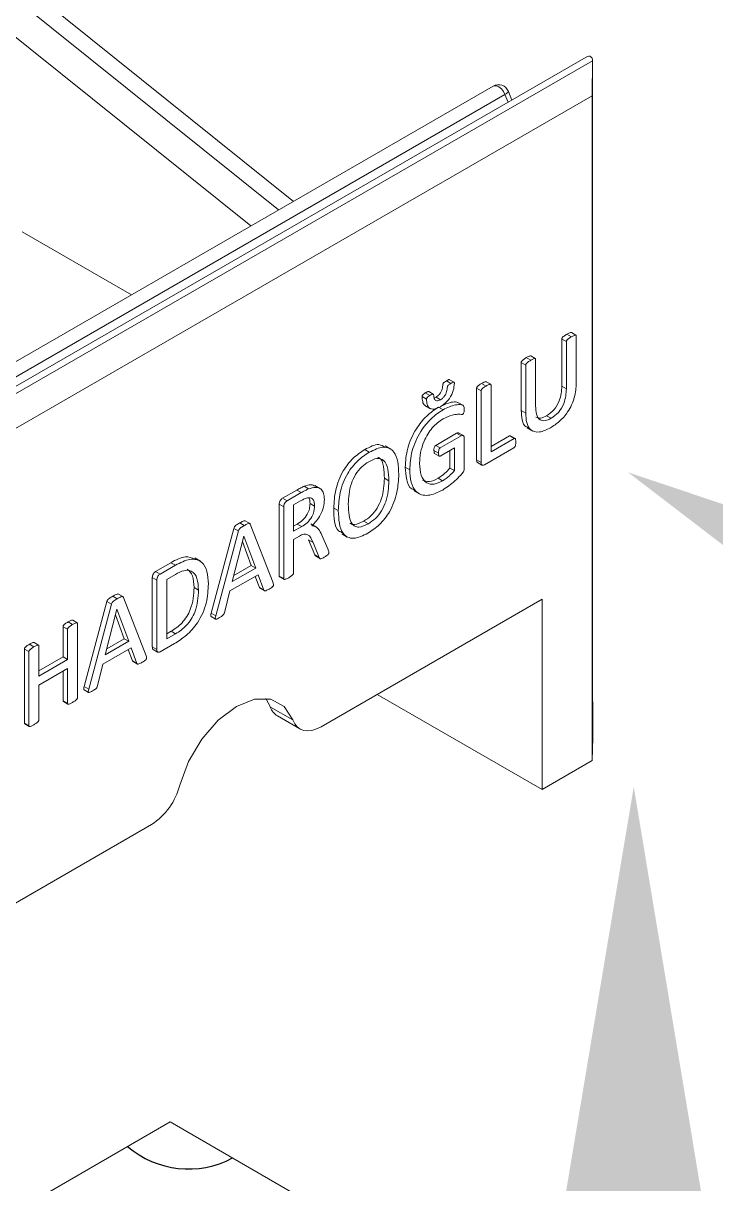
# Model space of a CAD drawing. Header units: millimetres. Extents: x 221 to 2771, y 196 to 840.
# Drawn here: x 2684.79 to 2697.86, y 678.64 to 700.56 of the extents above; entities that cross this region are included whole.
import ezdxf

# ---------------------------------------------------------------- set-up
doc = ezdxf.new("R2010")
doc.units = ezdxf.units.MM

# ---------------------------------------------------------------- blocks, each defined once
blk = doc.blocks.new('Yön Görseli')
at = {"color": 32, "const_width": 0.5}
blk.add_lwpolyline([(1544.066, -90.161), (1544.066, -99.975)], dxfattribs=at)
at = {"color": 32}
blk.add_solid([(1545.732, -99.975), (1542.399, -99.975), (1544.066, -109.975)], dxfattribs=at)

msp = doc.modelspace()

# ---------------------------------------------------------------- linework, layer by layer
at = {"color": 7, "linetype": 'Continuous', "lineweight": 15}
for p, q in [((2689.895, 697.195), (2680.952, 704.376)), ((2695.42, 699.92), (2681.41, 691.832)), ((2695.54, 699.848), (2681.532, 691.762)), ((2695.54, 699.848), (2695.53, 699.188)), ((2695.54, 687.612), (2695.54, 699.848)), ((2693.664, 699.371), (2681.106, 692.121)), ((2693.886, 699.212), (2681.327, 691.962)), ((2695.53, 699.188), (2682.099, 691.435)), ((2694.015, 699.109), (2693.95, 699.272)), ((2695.53, 686.632), (2695.53, 699.188)), ((2684.77, 696.619), (2686.833, 695.428)), ((2695.139, 694.637), (2695.054, 694.686)), ((2695.226, 694.668), (2695.141, 694.717)), ((2694.96, 693.706), (2694.96, 694.595)), ((2695.045, 694.546), (2694.96, 694.595)), ((2695.045, 693.657), (2695.045, 694.546)), ((2695.232, 694.654), (2695.232, 693.761)), ((2694.371, 694.194), (2694.287, 694.243)), ((2694.458, 694.226), (2694.373, 694.275)), ((2694.192, 693.244), (2694.192, 694.152)), ((2694.277, 694.103), (2694.192, 694.152)), ((2694.277, 693.195), (2694.277, 694.103)), ((2694.464, 694.211), (2694.464, 693.332)), ((2692.865, 693.756), (2692.78, 693.805)), ((2692.924, 693.778), (2692.839, 693.827)), ((2692.532, 693.553), (2692.447, 693.602)), ((2693.35, 692.311), (2693.35, 693.666)), ((2693.435, 693.617), (2693.35, 693.666)), ((2693.435, 692.263), (2693.435, 693.617)), ((2693.529, 693.707), (2693.444, 693.756)), ((2693.616, 693.74), (2693.531, 693.789)), ((2693.622, 693.725), (2693.622, 692.464)), ((2695.045, 693.657), (2694.96, 693.706)), ((2692.406, 693.461), (2692.321, 693.51)), ((2692.467, 693.527), (2692.382, 693.576)), ((2692.548, 693.482), (2692.584, 693.497)), ((2692.668, 693.449), (2692.584, 693.497)), ((2693.103, 693.337), (2692.997, 693.398)), ((2692.375, 693.34), (2692.481, 693.279)), ((2692.716, 693.26), (2692.631, 693.309)), ((2694.277, 693.195), (2694.192, 693.244)), ((2694.755, 693.097), (2694.67, 693.146)), ((2692.578, 692.586), (2692.973, 692.815)), ((2692.663, 692.537), (2693.058, 692.766)), ((2693.058, 692.766), (2692.973, 692.815)), ((2693.1, 692.77), (2693.015, 692.819)), ((2693.117, 692.72), (2693.117, 692.163)), ((2693.622, 692.562), (2693.972, 692.765)), ((2693.622, 692.464), (2694.057, 692.716)), ((2694.057, 692.716), (2693.972, 692.765)), ((2694.075, 692.717), (2693.99, 692.766)), ((2694.306, 692.918), (2694.412, 692.857)), ((2691.324, 692.456), (2691.239, 692.505)), ((2691.731, 692.517), (2691.625, 692.578)), ((2692.63, 692.442), (2692.545, 692.491)), ((2692.663, 692.537), (2692.578, 692.586)), ((2692.93, 692.54), (2692.661, 692.385)), ((2692.845, 692.158), (2692.845, 692.491)), ((2692.93, 692.109), (2692.93, 692.54)), ((2694.056, 692.542), (2693.498, 692.22)), ((2692.558, 692.433), (2692.643, 692.384)), ((2693.435, 692.263), (2693.35, 692.311)), ((2693.366, 692.264), (2693.45, 692.215)), ((2692.087, 692.127), (2692.002, 692.176)), ((2692.93, 692.109), (2692.845, 692.158)), ((2690.404, 691.767), (2690.298, 691.828)), ((2691.694, 691.916), (2691.609, 691.965)), ((2692.708, 691.915), (2692.623, 691.964)), ((2689.688, 691.588), (2689.956, 691.743)), ((2689.773, 691.539), (2690.041, 691.694)), ((2690.041, 691.694), (2689.956, 691.743)), ((2690.178, 691.764), (2690.093, 691.813)), ((2692.166, 691.731), (2692.272, 691.67)), ((2689.625, 690.118), (2689.625, 691.473)), ((2689.71, 691.424), (2689.625, 691.473)), ((2689.773, 691.539), (2689.688, 691.588)), ((2689.71, 690.069), (2689.71, 691.424)), ((2690.029, 691.536), (2689.897, 691.46)), ((2689.897, 691.46), (2689.897, 690.963)), ((2690.29, 691.439), (2690.206, 691.488)), ((2690.74, 691.354), (2690.655, 691.403)), ((2688.34, 689.416), (2688.768, 691.018)), ((2688.425, 689.368), (2688.853, 690.969)), ((2688.853, 690.969), (2688.768, 691.018)), ((2688.963, 691.071), (2688.878, 691.12)), ((2689.069, 691.112), (2688.984, 691.161)), ((2689.079, 691.098), (2689.508, 689.992)), ((2689.897, 691.061), (2689.965, 691.1)), ((2689.897, 690.963), (2690.05, 691.051)), ((2690.05, 691.051), (2689.965, 691.1)), ((2690.328, 691.042), (2690.222, 691.104)), ((2691.307, 691.106), (2691.222, 691.155)), ((2688.957, 690.874), (2688.737, 690.012)), ((2689.096, 690.317), (2688.93, 690.768)), ((2688.958, 690.874), (2688.957, 690.874)), ((2689.181, 690.268), (2688.958, 690.874)), ((2690.006, 690.874), (2689.897, 690.811)), ((2689.897, 690.811), (2689.897, 690.178)), ((2690.295, 690.516), (2690.178, 690.799)), ((2690.263, 690.75), (2690.178, 690.799)), ((2690.38, 690.467), (2690.263, 690.75)), ((2690.428, 690.893), (2690.542, 690.634)), ((2690.804, 690.915), (2690.91, 690.854)), ((2690.38, 690.467), (2690.295, 690.516)), ((2687.292, 690.205), (2687.579, 690.37)), ((2687.377, 690.156), (2687.664, 690.321)), ((2687.664, 690.321), (2687.579, 690.37)), ((2688.136, 690.398), (2688.03, 690.459)), ((2688.766, 690.126), (2689.096, 690.317)), ((2689.181, 690.268), (2689.096, 690.317)), ((2690.308, 690.496), (2690.393, 690.447)), ((2687.229, 688.778), (2687.229, 690.09)), ((2687.314, 690.041), (2687.229, 690.09)), ((2687.377, 690.156), (2687.292, 690.205)), ((2687.665, 690.149), (2687.502, 690.055)), ((2689.225, 690.142), (2688.694, 689.836)), ((2688.737, 690.012), (2689.181, 690.268)), ((2689.25, 689.9), (2689.171, 690.111)), ((2689.335, 689.851), (2689.225, 690.142)), ((2689.71, 690.069), (2689.625, 690.118)), ((2689.631, 690.104), (2689.716, 690.055)), ((2687.314, 688.729), (2687.314, 690.041)), ((2687.502, 690.055), (2687.502, 688.931)), ((2688.1, 689.852), (2688.016, 689.901)), ((2689.261, 689.888), (2689.25, 689.9)), ((2689.335, 689.851), (2689.25, 689.9)), ((2689.26, 689.887), (2689.345, 689.838)), ((2685.944, 688.033), (2686.372, 689.635)), ((2686.457, 689.586), (2686.372, 689.635)), ((2686.567, 689.688), (2686.482, 689.737)), ((2686.673, 689.729), (2686.588, 689.778)), ((2686.683, 689.715), (2687.112, 688.608)), ((2688.694, 689.836), (2688.589, 689.426)), ((2690.415, 687.272), (2694.585, 689.679)), ((2694.585, 689.679), (2694.585, 686.086)), ((2686.029, 687.984), (2686.457, 689.586)), ((2686.561, 689.49), (2686.341, 688.628)), ((2686.562, 689.491), (2686.561, 689.49)), ((2686.785, 688.885), (2686.562, 689.491)), ((2688.425, 689.368), (2688.34, 689.416)), ((2685.724, 689.202), (2685.639, 689.251)), ((2685.811, 689.234), (2685.726, 689.283)), ((2685.817, 689.219), (2685.817, 687.822)), ((2686.7, 688.934), (2686.534, 689.385)), ((2688.338, 689.353), (2688.423, 689.304)), ((2685.545, 688.591), (2685.545, 689.161)), ((2685.63, 689.112), (2685.545, 689.161)), ((2685.63, 688.542), (2685.63, 689.112)), ((2687.502, 689.029), (2687.582, 689.075)), ((2687.502, 688.931), (2687.667, 689.026)), ((2687.667, 689.026), (2687.582, 689.075)), ((2684.993, 688.78), (2684.909, 688.829)), ((2685.081, 688.813), (2684.996, 688.862)), ((2685.087, 688.799), (2685.087, 688.229)), ((2686.829, 688.759), (2686.298, 688.453)), ((2686.341, 688.628), (2686.785, 688.885)), ((2686.37, 688.743), (2686.7, 688.934)), ((2686.785, 688.885), (2686.7, 688.934)), ((2686.939, 688.468), (2686.829, 688.759)), ((2687.314, 688.729), (2687.229, 688.778)), ((2687.645, 688.841), (2687.377, 688.686)), ((2684.815, 687.341), (2684.815, 688.739)), ((2684.9, 688.69), (2684.815, 688.739)), ((2684.9, 687.292), (2684.9, 688.69)), ((2685.087, 688.327), (2685.545, 688.591)), ((2685.087, 688.229), (2685.63, 688.542)), ((2685.63, 688.542), (2685.545, 688.591)), ((2686.854, 688.517), (2686.775, 688.728)), ((2687.245, 688.73), (2687.33, 688.681)), ((2685.63, 688.369), (2685.087, 688.056)), ((2685.545, 687.763), (2685.545, 688.32)), ((2685.63, 687.714), (2685.63, 688.369)), ((2686.298, 688.453), (2686.194, 688.043)), ((2686.865, 688.505), (2686.854, 688.517)), ((2686.939, 688.468), (2686.854, 688.517)), ((2686.865, 688.504), (2686.949, 688.455)), ((2685.087, 688.056), (2685.087, 687.401)), ((2685.942, 687.97), (2686.027, 687.921)), ((2686.029, 687.984), (2685.944, 688.033)), ((2691.473, 687.883), (2694.585, 686.086)), ((2685.63, 687.714), (2685.545, 687.763)), ((2685.551, 687.749), (2685.636, 687.7)), ((2689.374, 687.807), (2689.457, 687.644)), ((2695.54, 687.612), (2695.543, 687.719)), ((2695.543, 687.066), (2695.543, 687.719)), ((2689.457, 687.644), (2689.881, 687.399)), ((2689.59, 687.477), (2690.015, 687.232)), ((2684.9, 687.292), (2684.815, 687.341)), ((2684.821, 687.327), (2684.906, 687.278)), ((2695.543, 687.066), (2695.53, 686.632)), ((2694.585, 686.086), (2695.53, 686.632)), ((2683.045, 683.017), (2687.215, 685.424))]:
    msp.add_line(p, q, dxfattribs=at)
at = {"color": 8, "linetype": 'Continuous', "lineweight": 15}
for p, q in [((2680.669, 704.212), (2689.612, 697.032)), ((2689.088, 696.73), (2680.359, 703.738)), ((2693.943, 699.067), (2693.886, 699.212))]:
    msp.add_line(p, q, dxfattribs=at)
at = {"color": 21, "linetype": 'Continuous', "lineweight": 15}
for p, q in [((2675.743, 672.981), (2687.566, 679.806)), ((2687.566, 679.806), (2694.213, 675.969))]:
    msp.add_line(p, q, dxfattribs=at)
at = {"color": 8, "linetype": 'Continuous', "lineweight": 15, "flags": 128}
for points in [[(2693.886, 699.212), (2693.856, 699.269), (2693.817, 699.319), (2693.772, 699.357), (2693.727, 699.377), (2693.685, 699.379), (2693.664, 699.371)], [(2693.886, 699.212), (2693.911, 699.228), (2693.93, 699.242), (2693.944, 699.255), (2693.95, 699.266), (2693.95, 699.272)]]:
    msp.add_lwpolyline(points, dxfattribs=at)
at = {"color": 7, "linetype": 'Continuous', "lineweight": 15, "flags": 128}
for points in [[(2687.748, 686.168), (2687.912, 686.615), (2688.161, 687.038), (2688.472, 687.395), (2688.815, 687.654), (2689.157, 687.791), (2689.468, 687.792), (2689.717, 687.657), (2689.881, 687.399)], [(2695.543, 687.719), (2695.542, 687.742), (2695.54, 687.753)], [(2689.881, 687.399), (2689.916, 687.328), (2689.963, 687.27), (2690.021, 687.228), (2690.088, 687.203), (2690.163, 687.195), (2690.243, 687.203), (2690.328, 687.229), (2690.415, 687.272)]]:
    msp.add_lwpolyline(points, dxfattribs=at)
at = {"color": 7, "linetype": 'Continuous', "lineweight": 15}
for centre, radius, start, end in [((2693.764, 699.198), 0.2, 21.7865, 119.9973), ((2689.752, 687.743), 0.312, 198.5043, 238.6481), ((2695.408, 687.07), 0.135, 358.2679, 358.9961), ((2686.535, 686.475), 1.251, 302.8994, 345.7855)]:
    msp.add_arc(centre, radius, start, end, dxfattribs=at)
at = {"color": 7, "linetype": 'Continuous'}
msp.add_arc((2687.912, 680.682), 1.764, 229.378, 298.1165, dxfattribs=at)
at = {"color": 7, "linetype": 'Continuous', "lineweight": 15}
msp.add_ellipse((2695.42, 699.781), major_axis=(0.085, 0.147), ratio=0.577335, start_param=5.480374, end_param=7.068543, dxfattribs=at)
for points, knots in [([(2694.96, 694.595), (2694.96, 694.601), (2694.961, 694.61), (2694.968, 694.621), (2694.98, 694.635), (2695.009, 694.658), (2695.036, 694.675), (2695.054, 694.686)], [0, 0, 0, 0, 0.124164, 0.186805, 0.249521, 0.499632, 1, 1, 1, 1]), ([(2695.054, 694.686), (2695.071, 694.695), (2695.098, 694.708), (2695.129, 694.721), (2695.138, 694.717), (2695.141, 694.716)], [0, 0, 0, 0, 0.592192, 0.88816, 1, 1, 1, 1]), ([(2695.045, 694.546), (2695.045, 694.552), (2695.046, 694.561), (2695.053, 694.572), (2695.065, 694.586), (2695.094, 694.609), (2695.121, 694.626), (2695.139, 694.637)], [0, 0, 0, 0, 0.124164, 0.186805, 0.249521, 0.499632, 1, 1, 1, 1]), ([(2695.139, 694.637), (2695.157, 694.646), (2695.183, 694.66), (2695.214, 694.671), (2695.227, 694.669), (2695.231, 694.662), (2695.232, 694.657), (2695.232, 694.654)], [0, 0, 0, 0, 0.500346, 0.750412, 0.874799, 0.937269, 1, 1, 1, 1]), ([(2694.192, 694.152), (2694.193, 694.158), (2694.194, 694.167), (2694.201, 694.178), (2694.213, 694.192), (2694.242, 694.215), (2694.269, 694.232), (2694.287, 694.243)], [0, 0, 0, 0, 0.1241704, 0.1868025, 0.2495166, 0.4996572, 1, 1, 1, 1]), ([(2694.287, 694.243), (2694.304, 694.252), (2694.331, 694.267), (2694.359, 694.276), (2694.371, 694.277), (2694.373, 694.275), (2694.373, 694.275)], [0, 0, 0, 0, 0.597222, 0.895756, 0.97036, 1, 1, 1, 1]), ([(2694.277, 694.103), (2694.278, 694.109), (2694.279, 694.118), (2694.286, 694.129), (2694.298, 694.143), (2694.327, 694.166), (2694.354, 694.183), (2694.371, 694.194)], [0, 0, 0, 0, 0.1241704, 0.1868025, 0.2495166, 0.4996572, 1, 1, 1, 1]), ([(2694.371, 694.194), (2694.389, 694.203), (2694.416, 694.218), (2694.445, 694.228), (2694.456, 694.227), (2694.463, 694.223), (2694.464, 694.216), (2694.464, 694.211)], [0, 0, 0, 0, 0.500443, 0.7505996, 0.813114, 0.8758628, 1, 1, 1, 1]), ([(2692.584, 693.497), (2692.596, 693.505), (2692.62, 693.521), (2692.655, 693.558), (2692.683, 693.603), (2692.708, 693.667), (2692.708, 693.714), (2692.718, 693.754), (2692.728, 693.77), (2692.749, 693.787), (2692.768, 693.798), (2692.78, 693.805)], [0, 0, 0, 0, 0.125117, 0.250017, 0.375001, 0.49983, 0.749771, 0.781101, 0.812287, 0.874722, 1, 1, 1, 1]), ([(2692.78, 693.805), (2692.792, 693.812), (2692.811, 693.822), (2692.834, 693.831), (2692.838, 693.827), (2692.838, 693.826)], [0, 0, 0, 0, 0.63976, 0.959385, 1, 1, 1, 1]), ([(2692.382, 693.576), (2692.395, 693.583), (2692.414, 693.594), (2692.435, 693.602), (2692.445, 693.604), (2692.447, 693.602), (2692.447, 693.601)], [0, 0, 0, 0, 0.567629, 0.850945, 0.99225, 1, 1, 1, 1]), ([(2692.93, 693.763), (2692.926, 693.716), (2692.92, 693.623), (2692.849, 693.478), (2692.757, 693.376), (2692.696, 693.337), (2692.666, 693.317)], [0, 0, 0, 0, 0.280254, 0.558749, 0.779034, 1, 1, 1, 1]), ([(2692.668, 693.449), (2692.681, 693.456), (2692.705, 693.472), (2692.74, 693.509), (2692.768, 693.554), (2692.793, 693.618), (2692.792, 693.665), (2692.803, 693.705), (2692.812, 693.721), (2692.834, 693.738), (2692.852, 693.749), (2692.865, 693.756)], [0, 0, 0, 0, 0.125117, 0.250017, 0.375001, 0.49983, 0.749771, 0.781101, 0.812287, 0.874722, 1, 1, 1, 1]), ([(2692.865, 693.756), (2692.878, 693.764), (2692.897, 693.775), (2692.92, 693.781), (2692.929, 693.774), (2692.929, 693.767), (2692.93, 693.763)], [0, 0, 0, 0, 0.500176, 0.750064, 0.873217, 1, 1, 1, 1]), ([(2693.35, 693.666), (2693.351, 693.672), (2693.352, 693.68), (2693.358, 693.691), (2693.37, 693.706), (2693.399, 693.729), (2693.426, 693.745), (2693.444, 693.756)], [0, 0, 0, 0, 0.124186, 0.186818, 0.249532, 0.499622, 1, 1, 1, 1]), ([(2693.435, 693.617), (2693.436, 693.623), (2693.437, 693.631), (2693.443, 693.642), (2693.455, 693.657), (2693.484, 693.68), (2693.511, 693.696), (2693.529, 693.707)], [0, 0, 0, 0, 0.124186, 0.186818, 0.249532, 0.499622, 1, 1, 1, 1]), ([(2693.444, 693.756), (2693.462, 693.766), (2693.488, 693.78), (2693.517, 693.79), (2693.528, 693.791), (2693.53, 693.789), (2693.531, 693.789)], [0, 0, 0, 0, 0.596689, 0.895124, 0.96962, 1, 1, 1, 1]), ([(2693.529, 693.707), (2693.546, 693.717), (2693.573, 693.731), (2693.602, 693.741), (2693.614, 693.741), (2693.62, 693.737), (2693.621, 693.73), (2693.622, 693.725)], [0, 0, 0, 0, 0.500388, 0.750658, 0.813131, 0.875891, 1, 1, 1, 1]), ([(2694.67, 693.146), (2694.718, 693.178), (2694.814, 693.243), (2694.945, 693.466), (2694.954, 693.615), (2694.96, 693.706)], [0, 0, 0, 0, 0.280855, 0.56001, 1, 1, 1, 1]), ([(2695.232, 693.761), (2695.226, 693.673), (2695.214, 693.498), (2695.09, 693.225), (2694.916, 693.029), (2694.802, 692.955), (2694.744, 692.918)], [0, 0, 0, 0, 0.280284, 0.558975, 0.779112, 1, 1, 1, 1]), ([(2694.755, 693.097), (2694.803, 693.129), (2694.899, 693.194), (2695.029, 693.417), (2695.039, 693.566), (2695.045, 693.657)], [0, 0, 0, 0, 0.280855, 0.56001, 1, 1, 1, 1]), ([(2692.321, 693.51), (2692.321, 693.513), (2692.322, 693.521), (2692.327, 693.534), (2692.336, 693.544), (2692.354, 693.559), (2692.37, 693.568), (2692.382, 693.576)], [0, 0, 0, 0, 0.12644, 0.249808, 0.37606, 0.500882, 1, 1, 1, 1]), ([(2692.388, 693.339), (2692.383, 693.34), (2692.352, 693.345), (2692.328, 693.411), (2692.323, 693.477), (2692.321, 693.51)], [0, 0, 0, 0, 0.0906006, 0.544347, 1, 1, 1, 1]), ([(2692.406, 693.461), (2692.406, 693.464), (2692.407, 693.472), (2692.412, 693.485), (2692.421, 693.495), (2692.439, 693.51), (2692.455, 693.519), (2692.467, 693.527)], [0, 0, 0, 0, 0.12644, 0.249808, 0.37606, 0.500882, 1, 1, 1, 1]), ([(2692.666, 693.317), (2692.627, 693.298), (2692.549, 693.26), (2692.456, 693.279), (2692.411, 693.358), (2692.407, 693.426), (2692.406, 693.461)], [0, 0, 0, 0, 0.280403, 0.559231, 0.779153, 1, 1, 1, 1]), ([(2692.467, 693.527), (2692.48, 693.534), (2692.499, 693.545), (2692.52, 693.554), (2692.532, 693.554), (2692.541, 693.537), (2692.54, 693.504), (2692.551, 693.468), (2692.567, 693.44), (2692.596, 693.426), (2692.631, 693.429), (2692.656, 693.442), (2692.668, 693.449)], [0, 0, 0, 0, 0.125176, 0.187654, 0.218816, 0.249845, 0.389961, 0.500074, 0.62512, 0.750099, 0.874865, 1, 1, 1, 1]), ([(2692.679, 693.327), (2692.743, 693.355), (2692.846, 693.402), (2692.958, 693.414), (2692.996, 693.393), (2693.005, 693.388)], [0, 0, 0, 0, 0.547693, 0.892215, 1, 1, 1, 1]), ([(2692.716, 693.26), (2692.797, 693.298), (2692.919, 693.355), (2693.045, 693.359), (2693.114, 693.341), (2693.116, 693.293), (2693.117, 693.269)], [0, 0, 0, 0, 0.500425, 0.751018, 0.875568, 1, 1, 1, 1]), ([(2692.002, 692.176), (2692.01, 692.292), (2692.026, 692.524), (2692.185, 692.882), (2692.404, 693.156), (2692.555, 693.258), (2692.631, 693.309)], [0, 0, 0, 0, 0.280314, 0.559415, 0.779536, 1, 1, 1, 1]), ([(2692.087, 692.127), (2692.095, 692.243), (2692.111, 692.475), (2692.269, 692.833), (2692.488, 693.107), (2692.64, 693.209), (2692.716, 693.26)], [0, 0, 0, 0, 0.280314, 0.559415, 0.779536, 1, 1, 1, 1]), ([(2693.087, 693.171), (2693.055, 693.173), (2692.99, 693.175), (2692.869, 693.162), (2692.775, 693.116), (2692.717, 693.087)], [0, 0, 0, 0, 0.279667, 0.560282, 1, 1, 1, 1]), ([(2693.117, 693.269), (2693.116, 693.253), (2693.116, 693.228), (2693.108, 693.197), (2693.097, 693.179), (2693.09, 693.174), (2693.087, 693.171)], [0, 0, 0, 0, 0.500834, 0.75047, 0.875251, 1, 1, 1, 1]), ([(2694.323, 692.925), (2694.309, 692.928), (2694.25, 692.939), (2694.205, 693.063), (2694.196, 693.184), (2694.192, 693.244)], [0, 0, 0, 0, 0.125567, 0.562094, 1, 1, 1, 1]), ([(2694.744, 692.918), (2694.673, 692.883), (2694.532, 692.815), (2694.365, 692.86), (2694.287, 693.009), (2694.28, 693.133), (2694.277, 693.195)], [0, 0, 0, 0, 0.280334, 0.55888, 0.779093, 1, 1, 1, 1]), ([(2694.464, 693.332), (2694.467, 693.278), (2694.472, 693.169), (2694.534, 693.061), (2694.641, 693.041), (2694.717, 693.078), (2694.755, 693.097)], [0, 0, 0, 0, 0.280994, 0.5600625, 0.7796073, 1, 1, 1, 1]), ([(2694.469, 693.119), (2694.498, 693.109), (2694.557, 693.088), (2694.632, 693.126), (2694.67, 693.146)], [0, 0, 0, 0, 0.486, 1, 1, 1, 1]), ([(2692.717, 693.087), (2692.646, 693.037), (2692.504, 692.935), (2692.356, 692.682), (2692.285, 692.446), (2692.278, 692.314), (2692.274, 692.248)], [0, 0, 0, 0, 0.279335, 0.558257, 0.778949, 1, 1, 1, 1]), ([(2692.973, 692.815), (2692.983, 692.819), (2692.999, 692.826), (2693.01, 692.819), (2693.014, 692.817)], [0, 0, 0, 0, 0.605662, 1, 1, 1, 1]), ([(2693.058, 692.766), (2693.067, 692.769), (2693.086, 692.777), (2693.107, 692.768), (2693.116, 692.746), (2693.116, 692.729), (2693.117, 692.72)], [0, 0, 0, 0, 0.279355, 0.558151, 0.779289, 1, 1, 1, 1]), ([(2693.972, 692.765), (2693.976, 692.766), (2693.983, 692.77), (2693.988, 692.767), (2693.99, 692.766)], [0, 0, 0, 0, 0.556383, 1, 1, 1, 1]), ([(2694.057, 692.716), (2694.061, 692.717), (2694.069, 692.721), (2694.08, 692.715), (2694.09, 692.692), (2694.09, 692.666), (2694.09, 692.649)], [0, 0, 0, 0, 0.1244092, 0.2498229, 0.4989697, 1, 1, 1, 1]), ([(2690.655, 691.403), (2690.66, 691.515), (2690.672, 691.737), (2690.803, 692.089), (2691.018, 692.36), (2691.165, 692.457), (2691.239, 692.505)], [0, 0, 0, 0, 0.2808542, 0.5596989, 0.7794506, 1, 1, 1, 1]), ([(2691.239, 692.505), (2691.334, 692.556), (2691.485, 692.637), (2691.585, 692.571), (2691.622, 692.547)], [0, 0, 0, 0, 0.631741, 1, 1, 1, 1]), ([(2691.324, 692.456), (2691.416, 692.501), (2691.598, 692.59), (2691.798, 692.495), (2691.872, 692.279), (2691.878, 692.119), (2691.881, 692.038)], [0, 0, 0, 0, 0.2801253, 0.5579748, 0.7786481, 1, 1, 1, 1]), ([(2692.545, 692.491), (2692.545, 692.507), (2692.545, 692.531), (2692.556, 692.563), (2692.568, 692.58), (2692.575, 692.584), (2692.578, 692.586)], [0, 0, 0, 0, 0.500714, 0.749818, 0.874787, 1, 1, 1, 1]), ([(2692.559, 692.433), (2692.558, 692.433), (2692.553, 692.434), (2692.547, 692.455), (2692.546, 692.477), (2692.545, 692.491)], [0, 0, 0, 0, 0.009351, 0.338132, 1, 1, 1, 1]), ([(2692.63, 692.442), (2692.63, 692.458), (2692.63, 692.482), (2692.641, 692.514), (2692.652, 692.531), (2692.659, 692.535), (2692.663, 692.537)], [0, 0, 0, 0, 0.500714, 0.749818, 0.874787, 1, 1, 1, 1]), ([(2694.09, 692.649), (2694.09, 692.631), (2694.09, 692.604), (2694.08, 692.569), (2694.068, 692.55), (2694.06, 692.545), (2694.056, 692.542)], [0, 0, 0, 0, 0.500912, 0.750232, 0.874832, 1, 1, 1, 1]), ([(2690.74, 691.354), (2690.745, 691.466), (2690.756, 691.688), (2690.888, 692.04), (2691.103, 692.311), (2691.25, 692.408), (2691.324, 692.456)], [0, 0, 0, 0, 0.2808542, 0.5596989, 0.7794506, 1, 1, 1, 1]), ([(2691.313, 692.277), (2691.268, 692.248), (2691.179, 692.189), (2691.06, 692.038), (2690.943, 691.785), (2690.933, 691.603), (2690.927, 691.475)], [0, 0, 0, 0, 0.187208, 0.37388, 0.560798, 1, 1, 1, 1]), ([(2691.694, 691.916), (2691.691, 691.992), (2691.686, 692.143), (2691.618, 692.313), (2691.473, 692.357), (2691.367, 692.304), (2691.313, 692.277)], [0, 0, 0, 0, 0.281331, 0.56076, 0.779821, 1, 1, 1, 1]), ([(2691.609, 691.965), (2691.605, 692.038), (2691.598, 692.185), (2691.557, 692.342), (2691.492, 692.356), (2691.483, 692.358)], [0, 0, 0, 0, 0.4631422, 0.9231526, 1, 1, 1, 1]), ([(2692.661, 692.385), (2692.657, 692.383), (2692.651, 692.38), (2692.64, 692.384), (2692.631, 692.405), (2692.63, 692.427), (2692.63, 692.442)], [0, 0, 0, 0, 0.124449, 0.250235, 0.49907, 1, 1, 1, 1]), ([(2693.366, 692.265), (2693.365, 692.266), (2693.356, 692.268), (2693.351, 692.286), (2693.351, 692.303), (2693.35, 692.311)], [0, 0, 0, 0, 0.127763, 0.563612, 1, 1, 1, 1]), ([(2693.498, 692.22), (2693.488, 692.215), (2693.468, 692.207), (2693.445, 692.214), (2693.436, 692.236), (2693.435, 692.254), (2693.435, 692.263)], [0, 0, 0, 0, 0.27988, 0.559596, 0.779662, 1, 1, 1, 1]), ([(2692.186, 691.744), (2692.165, 691.749), (2692.084, 691.767), (2692.02, 691.933), (2692.008, 692.095), (2692.002, 692.176)], [0, 0, 0, 0, 0.143763, 0.571356, 1, 1, 1, 1]), ([(2692.71, 691.743), (2692.615, 691.698), (2692.425, 691.607), (2692.208, 691.681), (2692.102, 691.878), (2692.092, 692.044), (2692.087, 692.127)], [0, 0, 0, 0, 0.280117, 0.558799, 0.779128, 1, 1, 1, 1]), ([(2692.274, 692.248), (2692.279, 692.169), (2692.289, 692.013), (2692.388, 691.867), (2692.542, 691.836), (2692.653, 691.889), (2692.708, 691.915)], [0, 0, 0, 0, 0.280634, 0.56001, 0.77977, 1, 1, 1, 1]), ([(2692.623, 691.964), (2692.667, 691.993), (2692.744, 692.044), (2692.814, 692.123), (2692.845, 692.158)], [0, 0, 0, 0, 0.5599312, 1, 1, 1, 1]), ([(2692.708, 691.915), (2692.751, 691.944), (2692.829, 691.995), (2692.899, 692.074), (2692.93, 692.109)], [0, 0, 0, 0, 0.5599312, 1, 1, 1, 1]), ([(2693.117, 692.163), (2693.116, 692.151), (2693.116, 692.128), (2693.098, 692.075), (2693.032, 692.004), (2692.907, 691.875), (2692.789, 691.796), (2692.71, 691.743)], [0, 0, 0, 0, 0.0626202, 0.1249153, 0.2494835, 0.5000778, 1, 1, 1, 1]), ([(2690.093, 691.813), (2690.138, 691.829), (2690.219, 691.856), (2690.279, 691.827), (2690.305, 691.815)], [0, 0, 0, 0, 0.563946, 1, 1, 1, 1]), ([(2691.222, 691.155), (2691.267, 691.185), (2691.358, 691.244), (2691.478, 691.397), (2691.594, 691.652), (2691.603, 691.836), (2691.609, 691.965)], [0, 0, 0, 0, 0.187217, 0.373858, 0.560702, 1, 1, 1, 1]), ([(2691.881, 692.038), (2691.876, 691.926), (2691.865, 691.703), (2691.736, 691.349), (2691.521, 691.075), (2691.373, 690.977), (2691.298, 690.928)], [0, 0, 0, 0, 0.2808759, 0.5598287, 0.7794972, 1, 1, 1, 1]), ([(2691.307, 691.106), (2691.352, 691.136), (2691.443, 691.195), (2691.563, 691.348), (2691.679, 691.603), (2691.688, 691.787), (2691.694, 691.916)], [0, 0, 0, 0, 0.187217, 0.373858, 0.560702, 1, 1, 1, 1]), ([(2692.327, 691.927), (2692.37, 691.912), (2692.456, 691.882), (2692.567, 691.937), (2692.623, 691.964)], [0, 0, 0, 0, 0.494819, 1, 1, 1, 1]), ([(2689.956, 691.743), (2689.982, 691.757), (2690.028, 691.783), (2690.073, 691.804), (2690.093, 691.813)], [0, 0, 0, 0, 0.5599551, 1, 1, 1, 1]), ([(2690.041, 691.694), (2690.067, 691.708), (2690.112, 691.734), (2690.158, 691.755), (2690.178, 691.764)], [0, 0, 0, 0, 0.5599551, 1, 1, 1, 1]), ([(2690.178, 691.764), (2690.222, 691.778), (2690.311, 691.805), (2690.414, 691.774), (2690.47, 691.684), (2690.475, 691.605), (2690.478, 691.565)], [0, 0, 0, 0, 0.280614, 0.559768, 0.779577, 1, 1, 1, 1]), ([(2689.625, 691.473), (2689.626, 691.485), (2689.626, 691.508), (2689.642, 691.544), (2689.665, 691.572), (2689.68, 691.583), (2689.688, 691.588)], [0, 0, 0, 0, 0.280402, 0.558021, 0.779128, 1, 1, 1, 1]), ([(2689.71, 691.424), (2689.711, 691.436), (2689.711, 691.459), (2689.727, 691.495), (2689.75, 691.523), (2689.765, 691.534), (2689.773, 691.539)], [0, 0, 0, 0, 0.280402, 0.558021, 0.779128, 1, 1, 1, 1]), ([(2689.965, 691.1), (2690, 691.122), (2690.068, 691.166), (2690.154, 691.274), (2690.2, 691.391), (2690.204, 691.456), (2690.206, 691.488)], [0, 0, 0, 0, 0.280624, 0.559673, 0.77931, 1, 1, 1, 1]), ([(2690.156, 691.594), (2690.132, 691.586), (2690.091, 691.572), (2690.048, 691.547), (2690.029, 691.536)], [0, 0, 0, 0, 0.5594731, 1, 1, 1, 1]), ([(2690.05, 691.051), (2690.085, 691.073), (2690.153, 691.117), (2690.239, 691.225), (2690.285, 691.342), (2690.288, 691.407), (2690.29, 691.439)], [0, 0, 0, 0, 0.280624, 0.559673, 0.77931, 1, 1, 1, 1]), ([(2690.29, 691.439), (2690.289, 691.467), (2690.286, 691.522), (2690.258, 691.579), (2690.21, 691.602), (2690.174, 691.597), (2690.156, 691.594)], [0, 0, 0, 0, 0.280333, 0.559849, 0.779694, 1, 1, 1, 1]), ([(2690.206, 691.488), (2690.205, 691.517), (2690.205, 691.559), (2690.188, 691.587), (2690.182, 691.596)], [0, 0, 0, 0, 0.6750549, 1, 1, 1, 1]), ([(2690.478, 691.565), (2690.475, 691.518), (2690.469, 691.423), (2690.392, 691.233), (2690.299, 691.129), (2690.241, 691.065)], [0, 0, 0, 0, 0.280717, 0.560616, 1, 1, 1, 1]), ([(2690.829, 690.935), (2690.799, 690.946), (2690.656, 690.995), (2690.655, 691.223), (2690.655, 691.403)], [0, 0, 0, 0, 0.209258, 1, 1, 1, 1]), ([(2690.927, 691.475), (2690.932, 691.334), (2690.939, 691.157), (2691.051, 691.054), (2691.153, 691.031), (2691.245, 691.076), (2691.307, 691.106)], [0, 0, 0, 0, 0.498646, 0.624269, 0.749909, 1, 1, 1, 1]), ([(2691.298, 690.928), (2691.206, 690.883), (2691.022, 690.792), (2690.762, 690.919), (2690.748, 691.189), (2690.74, 691.354)], [0, 0, 0, 0, 0.281158, 0.559865, 1, 1, 1, 1]), ([(2688.768, 691.018), (2688.77, 691.025), (2688.775, 691.038), (2688.791, 691.063), (2688.827, 691.091), (2688.857, 691.109), (2688.878, 691.12)], [0, 0, 0, 0, 0.125111, 0.249705, 0.499275, 1, 1, 1, 1]), ([(2688.853, 690.969), (2688.855, 690.976), (2688.859, 690.989), (2688.876, 691.014), (2688.912, 691.042), (2688.942, 691.06), (2688.963, 691.071)], [0, 0, 0, 0, 0.125111, 0.249705, 0.499275, 1, 1, 1, 1]), ([(2688.878, 691.12), (2688.899, 691.132), (2688.931, 691.15), (2688.969, 691.167), (2688.98, 691.161), (2688.983, 691.16)], [0, 0, 0, 0, 0.5931403, 0.8886223, 1, 1, 1, 1]), ([(2688.963, 691.071), (2688.984, 691.084), (2689.016, 691.102), (2689.054, 691.117), (2689.072, 691.112), (2689.077, 691.103), (2689.079, 691.098)], [0, 0, 0, 0, 0.500814, 0.750301, 0.874945, 1, 1, 1, 1]), ([(2690.241, 691.065), (2690.267, 691.063), (2690.318, 691.058), (2690.38, 690.994), (2690.41, 690.932), (2690.428, 690.893)], [0, 0, 0, 0, 0.279281, 0.559335, 1, 1, 1, 1]), ([(2690.963, 691.114), (2690.965, 691.112), (2690.986, 691.093), (2691.071, 691.084), (2691.161, 691.127), (2691.222, 691.155)], [0, 0, 0, 0, 0.038201, 0.359817, 1, 1, 1, 1]), ([(2690.263, 690.75), (2690.237, 690.812), (2690.2, 690.9), (2690.089, 690.916), (2690.034, 690.888), (2690.006, 690.874)], [0, 0, 0, 0, 0.559359, 0.779429, 1, 1, 1, 1]), ([(2690.309, 690.497), (2690.308, 690.497), (2690.3, 690.498), (2690.297, 690.508), (2690.295, 690.516)], [0, 0, 0, 0, 0.118084, 1, 1, 1, 1]), ([(2690.564, 690.563), (2690.564, 690.557), (2690.563, 690.549), (2690.557, 690.538), (2690.546, 690.523), (2690.517, 690.5), (2690.491, 690.484), (2690.473, 690.474)], [0, 0, 0, 0, 0.124415, 0.18696, 0.249753, 0.499503, 1, 1, 1, 1]), ([(2690.542, 690.634), (2690.548, 690.622), (2690.557, 690.6), (2690.562, 690.574), (2690.564, 690.563)], [0, 0, 0, 0, 0.560819, 1, 1, 1, 1]), ([(2687.579, 690.37), (2687.675, 690.423), (2687.847, 690.516), (2687.976, 690.461), (2688.033, 690.436)], [0, 0, 0, 0, 0.559689, 1, 1, 1, 1]), ([(2687.664, 690.321), (2687.758, 690.37), (2687.945, 690.465), (2688.17, 690.411), (2688.274, 690.215), (2688.283, 690.051), (2688.288, 689.969)], [0, 0, 0, 0, 0.28054, 0.558938, 0.779128, 1, 1, 1, 1]), ([(2690.473, 690.474), (2690.452, 690.461), (2690.423, 690.443), (2690.388, 690.445), (2690.383, 690.46), (2690.38, 690.467)], [0, 0, 0, 0, 0.561193, 0.779687, 1, 1, 1, 1]), ([(2687.229, 690.09), (2687.23, 690.101), (2687.231, 690.124), (2687.246, 690.161), (2687.269, 690.189), (2687.284, 690.2), (2687.292, 690.205)], [0, 0, 0, 0, 0.280333, 0.557936, 0.779094, 1, 1, 1, 1]), ([(2687.314, 690.041), (2687.315, 690.052), (2687.316, 690.075), (2687.331, 690.112), (2687.354, 690.14), (2687.369, 690.151), (2687.377, 690.156)], [0, 0, 0, 0, 0.280333, 0.557936, 0.779094, 1, 1, 1, 1]), ([(2688.1, 689.852), (2688.096, 689.929), (2688.088, 690.083), (2687.987, 690.225), (2687.827, 690.235), (2687.719, 690.178), (2687.665, 690.149)], [0, 0, 0, 0, 0.280837, 0.559462, 0.77919, 1, 1, 1, 1]), ([(2688.016, 689.901), (2688.013, 689.98), (2688.008, 690.133), (2687.927, 690.211), (2687.888, 690.248)], [0, 0, 0, 0, 0.520065, 1, 1, 1, 1]), ([(2689.631, 690.104), (2689.631, 690.105), (2689.626, 690.107), (2689.626, 690.113), (2689.625, 690.118)], [0, 0, 0, 0, 0.202636, 1, 1, 1, 1]), ([(2689.804, 690.087), (2689.786, 690.078), (2689.759, 690.064), (2689.73, 690.053), (2689.718, 690.054), (2689.712, 690.057), (2689.711, 690.064), (2689.71, 690.069)], [0, 0, 0, 0, 0.500292, 0.750307, 0.813223, 0.875765, 1, 1, 1, 1]), ([(2689.897, 690.178), (2689.897, 690.175), (2689.897, 690.17), (2689.893, 690.158), (2689.879, 690.14), (2689.848, 690.115), (2689.822, 690.098), (2689.804, 690.087)], [0, 0, 0, 0, 0.062704, 0.12524, 0.249657, 0.499728, 1, 1, 1, 1]), ([(2687.582, 689.075), (2687.654, 689.121), (2687.797, 689.212), (2687.999, 689.543), (2688.009, 689.765), (2688.016, 689.901)], [0, 0, 0, 0, 0.281483, 0.559791, 1, 1, 1, 1]), ([(2688.288, 689.969), (2688.282, 689.851), (2688.271, 689.618), (2688.113, 689.247), (2687.876, 688.987), (2687.722, 688.89), (2687.645, 688.841)], [0, 0, 0, 0, 0.28077, 0.558968, 0.778949, 1, 1, 1, 1]), ([(2687.667, 689.026), (2687.739, 689.072), (2687.882, 689.163), (2688.084, 689.494), (2688.094, 689.716), (2688.1, 689.852)], [0, 0, 0, 0, 0.281483, 0.559791, 1, 1, 1, 1]), ([(2689.434, 689.873), (2689.413, 689.862), (2689.385, 689.846), (2689.346, 689.832), (2689.339, 689.845), (2689.335, 689.851)], [0, 0, 0, 0, 0.561912, 0.781093, 1, 1, 1, 1]), ([(2689.508, 689.992), (2689.511, 689.981), (2689.516, 689.968), (2689.516, 689.949), (2689.514, 689.938), (2689.508, 689.927), (2689.482, 689.898), (2689.457, 689.885), (2689.434, 689.873)], [0, 0, 0, 0, 0.249614, 0.312774, 0.375211, 0.438049, 0.5008, 1, 1, 1, 1]), ([(2686.372, 689.635), (2686.374, 689.642), (2686.379, 689.655), (2686.395, 689.68), (2686.431, 689.708), (2686.462, 689.725), (2686.482, 689.737)], [0, 0, 0, 0, 0.125112, 0.249704, 0.499274, 1, 1, 1, 1]), ([(2686.457, 689.586), (2686.459, 689.593), (2686.464, 689.606), (2686.48, 689.631), (2686.516, 689.659), (2686.546, 689.676), (2686.567, 689.688)], [0, 0, 0, 0, 0.125112, 0.249704, 0.499274, 1, 1, 1, 1]), ([(2686.482, 689.737), (2686.503, 689.749), (2686.535, 689.767), (2686.573, 689.783), (2686.584, 689.778), (2686.587, 689.777)], [0, 0, 0, 0, 0.593141, 0.888621, 1, 1, 1, 1]), ([(2686.567, 689.688), (2686.588, 689.701), (2686.621, 689.719), (2686.659, 689.734), (2686.677, 689.728), (2686.681, 689.72), (2686.683, 689.715)], [0, 0, 0, 0, 0.500814, 0.7503, 0.874945, 1, 1, 1, 1]), ([(2688.338, 689.353), (2688.336, 689.354), (2688.331, 689.359), (2688.331, 689.382), (2688.336, 689.403), (2688.34, 689.416)], [0, 0, 0, 0, 0.12675, 0.417316, 1, 1, 1, 1]), ([(2688.589, 689.426), (2688.588, 689.42), (2688.585, 689.408), (2688.572, 689.386), (2688.541, 689.358), (2688.514, 689.342), (2688.496, 689.332)], [0, 0, 0, 0, 0.125321, 0.250128, 0.499026, 1, 1, 1, 1]), ([(2685.545, 689.161), (2685.545, 689.164), (2685.546, 689.169), (2685.549, 689.178), (2685.554, 689.187), (2685.566, 689.201), (2685.594, 689.224), (2685.621, 689.24), (2685.639, 689.251)], [0, 0, 0, 0, 0.062572, 0.125095, 0.187725, 0.250283, 0.500191, 1, 1, 1, 1]), ([(2685.63, 689.112), (2685.63, 689.115), (2685.63, 689.12), (2685.633, 689.129), (2685.638, 689.138), (2685.65, 689.152), (2685.679, 689.175), (2685.706, 689.191), (2685.724, 689.202)], [0, 0, 0, 0, 0.062572, 0.125095, 0.187725, 0.250283, 0.500191, 1, 1, 1, 1]), ([(2685.639, 689.251), (2685.657, 689.26), (2685.684, 689.275), (2685.712, 689.284), (2685.723, 689.285), (2685.725, 689.283), (2685.726, 689.282)], [0, 0, 0, 0, 0.594423, 0.891591, 0.966032, 1, 1, 1, 1]), ([(2685.724, 689.202), (2685.742, 689.211), (2685.768, 689.225), (2685.797, 689.235), (2685.809, 689.235), (2685.815, 689.231), (2685.816, 689.224), (2685.817, 689.219)], [0, 0, 0, 0, 0.50035, 0.750488, 0.813148, 0.875807, 1, 1, 1, 1]), ([(2688.496, 689.332), (2688.473, 689.318), (2688.448, 689.303), (2688.423, 689.303), (2688.417, 689.31), (2688.415, 689.332), (2688.421, 689.353), (2688.425, 689.368)], [0, 0, 0, 0, 0.49946, 0.562158, 0.624848, 0.749676, 1, 1, 1, 1]), ([(2684.815, 688.739), (2684.816, 688.744), (2684.817, 688.753), (2684.823, 688.764), (2684.835, 688.778), (2684.864, 688.801), (2684.891, 688.818), (2684.909, 688.829)], [0, 0, 0, 0, 0.124187, 0.186818, 0.249534, 0.499625, 1, 1, 1, 1]), ([(2684.9, 688.69), (2684.9, 688.695), (2684.901, 688.704), (2684.908, 688.715), (2684.92, 688.729), (2684.949, 688.752), (2684.976, 688.769), (2684.993, 688.78)], [0, 0, 0, 0, 0.124187, 0.186818, 0.249534, 0.499625, 1, 1, 1, 1]), ([(2684.909, 688.829), (2684.926, 688.839), (2684.953, 688.853), (2684.981, 688.863), (2684.993, 688.864), (2684.995, 688.862), (2684.996, 688.862)], [0, 0, 0, 0, 0.593607, 0.890543, 0.964562, 1, 1, 1, 1]), ([(2684.993, 688.78), (2685.011, 688.79), (2685.038, 688.804), (2685.066, 688.814), (2685.078, 688.814), (2685.085, 688.811), (2685.086, 688.804), (2685.087, 688.799)], [0, 0, 0, 0, 0.500539, 0.75092, 0.813334, 0.87614, 1, 1, 1, 1]), ([(2687.246, 688.732), (2687.244, 688.732), (2687.236, 688.734), (2687.231, 688.753), (2687.23, 688.77), (2687.229, 688.778)], [0, 0, 0, 0, 0.130072, 0.56475, 1, 1, 1, 1]), ([(2687.112, 688.608), (2687.115, 688.598), (2687.12, 688.585), (2687.12, 688.566), (2687.118, 688.555), (2687.112, 688.544), (2687.087, 688.515), (2687.061, 688.502), (2687.038, 688.49)], [0, 0, 0, 0, 0.2496133, 0.312774, 0.375211, 0.4380491, 0.5007994, 1, 1, 1, 1]), ([(2687.377, 688.686), (2687.367, 688.682), (2687.348, 688.674), (2687.324, 688.681), (2687.315, 688.703), (2687.315, 688.721), (2687.314, 688.729)], [0, 0, 0, 0, 0.279878, 0.559553, 0.779632, 1, 1, 1, 1]), ([(2687.038, 688.49), (2687.017, 688.479), (2686.989, 688.463), (2686.95, 688.448), (2686.943, 688.462), (2686.939, 688.468)], [0, 0, 0, 0, 0.561911, 0.781093, 1, 1, 1, 1]), ([(2685.942, 687.97), (2685.941, 687.971), (2685.936, 687.975), (2685.935, 687.998), (2685.94, 688.019), (2685.944, 688.033)], [0, 0, 0, 0, 0.12675, 0.417316, 1, 1, 1, 1]), ([(2686.1, 687.949), (2686.078, 687.935), (2686.052, 687.92), (2686.027, 687.92), (2686.021, 687.927), (2686.02, 687.949), (2686.025, 687.97), (2686.029, 687.984)], [0, 0, 0, 0, 0.49946, 0.562159, 0.624849, 0.749677, 1, 1, 1, 1]), ([(2686.194, 688.043), (2686.192, 688.037), (2686.189, 688.025), (2686.176, 688.003), (2686.145, 687.974), (2686.118, 687.959), (2686.1, 687.949)], [0, 0, 0, 0, 0.1253214, 0.250128, 0.4990269, 1, 1, 1, 1]), ([(2685.551, 687.749), (2685.55, 687.749), (2685.546, 687.751), (2685.545, 687.758), (2685.545, 687.763)], [0, 0, 0, 0, 0.198467, 1, 1, 1, 1]), ([(2685.724, 687.732), (2685.706, 687.722), (2685.679, 687.708), (2685.65, 687.698), (2685.638, 687.698), (2685.631, 687.702), (2685.63, 687.709), (2685.63, 687.714)], [0, 0, 0, 0, 0.500291, 0.750375, 0.813241, 0.875799, 1, 1, 1, 1]), ([(2685.817, 687.822), (2685.816, 687.816), (2685.815, 687.808), (2685.809, 687.797), (2685.797, 687.782), (2685.768, 687.76), (2685.742, 687.743), (2685.724, 687.732)], [0, 0, 0, 0, 0.124241, 0.186801, 0.249677, 0.499732, 1, 1, 1, 1]), ([(2684.821, 687.327), (2684.82, 687.328), (2684.816, 687.33), (2684.815, 687.336), (2684.815, 687.341)], [0, 0, 0, 0, 0.2025902, 1, 1, 1, 1]), ([(2684.993, 687.31), (2684.976, 687.301), (2684.949, 687.287), (2684.92, 687.276), (2684.908, 687.277), (2684.901, 687.28), (2684.9, 687.287), (2684.9, 687.292)], [0, 0, 0, 0, 0.500298, 0.750299, 0.813223, 0.875759, 1, 1, 1, 1]), ([(2685.087, 687.401), (2685.086, 687.395), (2685.085, 687.387), (2685.079, 687.375), (2685.067, 687.361), (2685.038, 687.338), (2685.011, 687.321), (2684.993, 687.31)], [0, 0, 0, 0, 0.124146, 0.186827, 0.249456, 0.499683, 1, 1, 1, 1])]:
    msp.add_open_spline(points, degree=3, knots=knots, dxfattribs=at)

# ---------------------------------------------------------------- block references
at = {"color": 21, "linetype": 'Continuous', "lineweight": 15, "xscale": 0.7884799999999998, "yscale": 0.7884799999999998, "zscale": 0.7884799999999998, "rotation": 241.9875270049491}
msp.add_blockref('Yön Görseli', (3344.563, 1726.184), dxfattribs=at)
at = {"color": 253, "xscale": 0.8640000000000001, "yscale": 0.8640000000000001, "zscale": 0.8640000000000001, "rotation": 179.9703521385411}
msp.add_blockref('Yön Görseli', (4030.34, 590.428), dxfattribs=at)

doc.saveas('drawing.dxf')
